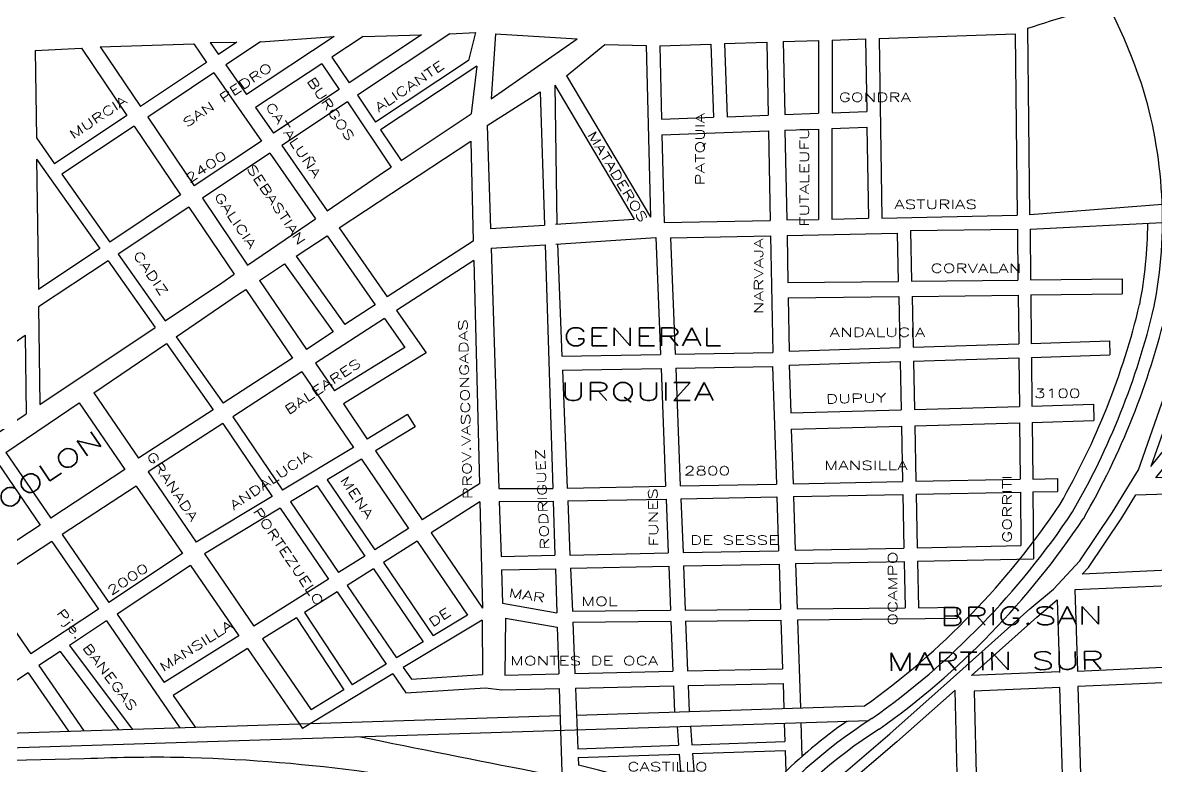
# Model space of a CAD drawing. Header units: millimetres. Extents: x 4374322 to 4409026, y 6503580 to 6534206.
# Drawn here: x 4390116 to 4391375, y 6521842 to 6522668 of the extents above; entities that cross this region are included whole.
import ezdxf

# ---------------------------------------------------------------- set-up
doc = ezdxf.new("R2010")
doc.units = ezdxf.units.MM
for name, color, linetype in [('FERROCARRIL', 252, 'VÍAS'), ('LINEA CALLE', 252, 'Continuous'), ('NOMBRE BARRIO', 8, 'Continuous'), ('NOMBRE CALLE', 252, 'Continuous')]:
    doc.layers.add(name, color=color, linetype=linetype)
doc.styles.add('ROMANS', font='romans')
doc.linetypes.add('VÍAS', pattern='A,3.81,[130,ltypeshp.shx,S=6.35,R=0,X=0,Y=0],3.81', length=7.62)

msp = doc.modelspace()

# ---------------------------------------------------------------- linework, layer by layer
at = {"layer": 'FERROCARRIL', "ltscale": 0.3, "transparency": 33554687}
msp.add_line((4389411, 6521840.2), (4391055.7, 6521892.5), dxfattribs=at)
for points in [[(4391372, 6522351, 0.125315), (4391358.1, 6522600.1, 0.061531), (4391283.7, 6522753.3, 0.138466), (4391179.8, 6522874.2, 0.018152), (4391101.2, 6522922.3, 0.092971), (4391151.6, 6522901.7, 0.019604), (4391348.2, 6522854.1, -0.002222), (4391498.8, 6522834.3, -0.022953), (4391675.4, 6522812.6, -0.046833), (4391866.3, 6522766.4, -0.045377), (4392074.4, 6522688.1, -0.033567), (4392214.6, 6522602.3, -0.046918), (4392332.6, 6522507.2, 0.007525), (4392420.6, 6522414.4, -0.02434), (4392522.9, 6522312.1, 0.008819), (4392620.4, 6522207), (4392620.4, 6522207, -0.01124), (4392729.5, 6522074.4), (4393138.6, 6521646.4), (4393341.3, 6521428.5)], [(4390490.8, 6521874.5, 0.002956), (4390683.6, 6521836, -0.043529), (4390861, 6521784.3, 0.018344), (4391075.3, 6521685.3, -0.076496), (4391261.1, 6521567.7), (4391261.1, 6521567.7), (4392037.3, 6521083.7), (4393338.2, 6520310.6, 0.103998), (4393631.9, 6520173.5, 0.067419), (4393932.1, 6520131.2, 0.005359), (4394216.9, 6520132.3), (4394216.9, 6520132.3, -0.005749), (4394501, 6520137.5, -0.172841), (4394572, 6520119.6)]]:
    msp.add_lwpolyline(points, format="xyb", dxfattribs=at)
for centre, radius, start, end in [((4390550.7, 6522546.9), 844.3, 329.9492, 346.5865), ((4390550.2, 6522610.7), 878.4, 305.3865, 326.3602), ((4391363.1, 6521417.6), 565.8, 122.5319, 141.1789)]:
    msp.add_arc(centre, radius, start, end, dxfattribs=at)
at = {"layer": 'LINEA CALLE', "transparency": 33554687}
for p, q in [((4390461.7, 6522652.2), (4390364.2, 6522587.7)), ((4390379.7, 6522646.3), (4390461.7, 6522652.2)), ((4390493.8, 6522652.3), (4390459.2, 6522629.3)), ((4390558.6, 6522654), (4390478.3, 6522600.7)), ((4390590, 6522655.2), (4390487.4, 6522587.1)), ((4390493.8, 6522652.3), (4390558.6, 6522654)), ((4390590, 6522655.2), (4390618.6, 6522656.7)), ((4390618.6, 6522656.7), (4390610.8, 6522625.5)), ((4390640.7, 6522655.1), (4390635.8, 6522582.9)), ((4390640.7, 6522655.1), (4390731.3, 6522649.6)), ((4391066.7, 6522650.1), (4391218, 6522655.2)), ((4391218, 6522655.2), (4391220.2, 6522453.7)), ((4390129.6, 6522636.6), (4390180.9, 6522639.4)), ((4390180.9, 6522639.4), (4390231.5, 6522564.4)), ((4390201.9, 6522640.7), (4390305.7, 6522644.1)), ((4390201.9, 6522640.7), (4390246.6, 6522574.5)), ((4390305.7, 6522644.1), (4390320, 6522623.5)), ((4390324, 6522645.7), (4390353.6, 6522645.9)), ((4390324, 6522645.7), (4390333.3, 6522632.3)), ((4390353.6, 6522645.9), (4390333.3, 6522632.3)), ((4390379.7, 6522646.3), (4390341.3, 6522620.7)), ((4390635.8, 6522582.9), (4390731.3, 6522649.6)), ((4390719.5, 6522608.6), (4390762.3, 6522643.2)), ((4390762.3, 6522643.2), (4390808.2, 6522642.3)), ((4390808.2, 6522642.3), (4390812.8, 6522451.7)), ((4390823.1, 6522641.9), (4390879.8, 6522643.8)), ((4390823.1, 6522641.9), (4390825.1, 6522560.4)), ((4390879.8, 6522643.8), (4390882.7, 6522562.6)), ((4390895.2, 6522644.3), (4390941.9, 6522645.9)), ((4390895.2, 6522644.3), (4390898, 6522563.1)), ((4390941.9, 6522645.9), (4390943.5, 6522564.8)), ((4390960.3, 6522646.5), (4390999.6, 6522647.8)), ((4390960.3, 6522646.5), (4390961.9, 6522565.5)), ((4390999.6, 6522647.8), (4390999.5, 6522566.9)), ((4391014.6, 6522648.3), (4391014.5, 6522567.4)), ((4391014.6, 6522648.3), (4391051.8, 6522649.6)), ((4391051.8, 6522649.6), (4391053, 6522568.9)), ((4391066.7, 6522650.1), (4391069.7, 6522450.6)), ((4390129.6, 6522636.6), (4390130.9, 6522539.6)), ((4390459.2, 6522629.3), (4390478.3, 6522600.7)), ((4390320, 6522623.5), (4390246.6, 6522574.5)), ((4390341.3, 6522620.7), (4390364.2, 6522587.7)), ((4390448, 6522622), (4390374.3, 6522573.2)), ((4390448, 6522622), (4390467.2, 6522593.3)), ((4390610.8, 6522625.5), (4390507.4, 6522557.1)), ((4390620.1, 6522619.2), (4390513.2, 6522548.4)), ((4390620.1, 6522619.2), (4390613.7, 6522566.3)), ((4390328.1, 6522611.8), (4390254.5, 6522562.7)), ((4390328.1, 6522611.8), (4390380.8, 6522535.9)), ((4390719.5, 6522608.6), (4390812.8, 6522451.7)), ((4390467.2, 6522593.3), (4390394.1, 6522544.7)), ((4390631.6, 6522553.4), (4390690.5, 6522590.6)), ((4390690.5, 6522590.6), (4390695.2, 6522442.8)), ((4390706.7, 6522598), (4390794.6, 6522449.3)), ((4390706.7, 6522598), (4390708.7, 6522443.7)), ((4390476.3, 6522579.7), (4390403.4, 6522531.3)), ((4390476.3, 6522579.7), (4390524.8, 6522507.1)), ((4390487.4, 6522587.1), (4390507.4, 6522557.1)), ((4390231.5, 6522564.4), (4390151.2, 6522510.8)), ((4390374.3, 6522573.2), (4390394.1, 6522544.7)), ((4390535.9, 6522514.5), (4390613.7, 6522566.3)), ((4390898, 6522563.1), (4390943.5, 6522564.8)), ((4390961.9, 6522565.5), (4390999.5, 6522566.9)), ((4391014.5, 6522567.4), (4391053, 6522568.9)), ((4390239.4, 6522552.7), (4390159.3, 6522499.2)), ((4390239.4, 6522552.7), (4390291, 6522476.2)), ((4390254.5, 6522562.7), (4390306.1, 6522486.3)), ((4390631.6, 6522553.4), (4390635.3, 6522439)), ((4390825.1, 6522560.4), (4390882.7, 6522562.6)), ((4391014.4, 6522550), (4391053.3, 6522551.4)), ((4391053.3, 6522551.4), (4391054.9, 6522450.3)), ((4390130.9, 6522539.6), (4390151.2, 6522510.8)), ((4390513.2, 6522548.4), (4390535.9, 6522514.5)), ((4390825.5, 6522542.9), (4390943.8, 6522547.3)), ((4390825.5, 6522542.9), (4390827.9, 6522445.6)), ((4390943.8, 6522547.3), (4390945.7, 6522448)), ((4390962.2, 6522548), (4390999.5, 6522549.4)), ((4390962.2, 6522548), (4390964.2, 6522448.4)), ((4390999.5, 6522549.4), (4390999.3, 6522449.1)), ((4391014.4, 6522550), (4391014.3, 6522449.5)), ((4390380.8, 6522535.9), (4390306.1, 6522486.3)), ((4390403.4, 6522531.3), (4390453.9, 6522458.7)), ((4390467.1, 6522439.6), (4390613.3, 6522536)), ((4390613.3, 6522536), (4390616.1, 6522425)), ((4390131.2, 6522516.1), (4390133.1, 6522371.3)), ((4390131.2, 6522516.1), (4390201.2, 6522416.6)), ((4390390.2, 6522522.5), (4390315.3, 6522472.7)), ((4390390.2, 6522522.5), (4390440.7, 6522449.7)), ((4390453.9, 6522458.7), (4390517.6, 6522502.2)), ((4390517.6, 6522502.2), (4390524.8, 6522507.1)), ((4390159.3, 6522499.2), (4390212.3, 6522423.9)), ((4390291, 6522476.2), (4390212.3, 6522423.9)), ((4390300.2, 6522462.7), (4390221.7, 6522410.5)), ((4390300.2, 6522462.7), (4390350.5, 6522388.1)), ((4390315.3, 6522472.7), (4390365.4, 6522398.3)), ((4391014.3, 6522449.5), (4391054.9, 6522450.3)), ((4391069.7, 6522450.6), (4391220.2, 6522453.7)), ((4390365.4, 6522398.3), (4390440.7, 6522449.7)), ((4390467.1, 6522439.6), (4390520.4, 6522362.9)), ((4390635.3, 6522439), (4390695.2, 6522442.8)), ((4390707.5, 6522443.6), (4390794.6, 6522449.3)), ((4390827.9, 6522445.6), (4390945.7, 6522448)), ((4390964.2, 6522448.4), (4390999.3, 6522449.1)), ((4391101.8, 6522436.8), (4391220.4, 6522438.2)), ((4391220.4, 6522438.2), (4391221, 6522381.7)), ((4391234.4, 6522438.3), (4391381.4, 6522445.6)), ((4391234.4, 6522438.3), (4391235, 6522381.9)), ((4390419.3, 6522408.1), (4390453.8, 6522430.8)), ((4390453.8, 6522430.8), (4390507, 6522354.2)), ((4390616.1, 6522425), (4390520.4, 6522362.9)), ((4390707.9, 6522421.7), (4390818.8, 6522428.9)), ((4390818.8, 6522428.9), (4390824, 6522299)), ((4390835.2, 6522428.5), (4390946.1, 6522430.8)), ((4390835.2, 6522428.5), (4390840.3, 6522299.2)), ((4390946.1, 6522430.8), (4390948.6, 6522301.2)), ((4390964.5, 6522431.2), (4391087, 6522433.8)), ((4390964.5, 6522431.2), (4390965.5, 6522378.8)), ((4391087, 6522433.8), (4391088.1, 6522380.2)), ((4391101.8, 6522436.8), (4391102.9, 6522380.4)), ((4390201.2, 6522416.6), (4390133.1, 6522371.3)), ((4390636, 6522417.1), (4390695.9, 6522420.9)), ((4390636, 6522417.1), (4390644.6, 6522150.1)), ((4390695.9, 6522420.9), (4390704.5, 6522150.3)), ((4390709.6, 6522421.8), (4390714.6, 6522297)), ((4390210.7, 6522403.2), (4390133.4, 6522351.8)), ((4390210.7, 6522403.2), (4390262.8, 6522329.1)), ((4390221.7, 6522410.5), (4390273.8, 6522336.5)), ((4390378.6, 6522381.2), (4390406.4, 6522399.6)), ((4390406.4, 6522399.6), (4390460.5, 6522324)), ((4390419.3, 6522408.1), (4390473.4, 6522332.4)), ((4390616.6, 6522403.4), (4390530.9, 6522347.8)), ((4390616.6, 6522403.4), (4390622.9, 6522155.4)), ((4390336.8, 6522378.7), (4390350.5, 6522388.1)), ((4390273.8, 6522336.5), (4390336.8, 6522378.7)), ((4390378.6, 6522381.2), (4390430.7, 6522304.7)), ((4390965.5, 6522378.8), (4391088.1, 6522380.2)), ((4391102.9, 6522380.4), (4391221, 6522381.7)), ((4391235, 6522381.9), (4391336.5, 6522383.1)), ((4391336.5, 6522383.1), (4391336.7, 6522366.3)), ((4390286.2, 6522318.8), (4390355.5, 6522366)), ((4390355.5, 6522366), (4390363.4, 6522371.3)), ((4390363.4, 6522371.3), (4390415.5, 6522294.8)), ((4390965.8, 6522362), (4391088.5, 6522363.4)), ((4390965.8, 6522362), (4390967, 6522302.7)), ((4391088.5, 6522363.4), (4391089.7, 6522306.6)), ((4391103.3, 6522363.6), (4391221.2, 6522364.9)), ((4391103.3, 6522363.6), (4391104.5, 6522307.1)), ((4391221.2, 6522364.9), (4391221.8, 6522310.8)), ((4391235.2, 6522365.1), (4391336.7, 6522366.3)), ((4391235.2, 6522365.1), (4391235.8, 6522311.2)), ((4390133.4, 6522351.8), (4390134.8, 6522243.3)), ((4390507, 6522354.2), (4390473.4, 6522332.4)), ((4390517.6, 6522339.1), (4390441, 6522289.5)), ((4390517.6, 6522339.1), (4390540.1, 6522306.7)), ((4390530.9, 6522347.8), (4390563.6, 6522300.8)), ((4390134.8, 6522243.3), (4390262.8, 6522329.1)), ((4390460.5, 6522324), (4390430.7, 6522304.7)), ((4390043.2, 6522268), (4390118.4, 6522320.4)), ((4390118.4, 6522320.4), (4390119.4, 6522233)), ((4390194.8, 6522256.5), (4390275.3, 6522311.4)), ((4390275.3, 6522311.4), (4390327.2, 6522237.6)), ((4390286.2, 6522318.8), (4390338.3, 6522244.8)), ((4391235.8, 6522311.2), (4391322.6, 6522314)), ((4391322.6, 6522314), (4391323.1, 6522298.6)), ((4390540.1, 6522306.7), (4390462, 6522258.6)), ((4390563.6, 6522300.8), (4390471.8, 6522244.2)), ((4390714.6, 6522297), (4390824, 6522299)), ((4390840.3, 6522299.2), (4390948.6, 6522301.2)), ((4390967, 6522302.7), (4391089.7, 6522306.6)), ((4391104.5, 6522307.1), (4391221.8, 6522310.8)), ((4390415.5, 6522294.8), (4390338.3, 6522244.8)), ((4390441, 6522289.5), (4390462, 6522258.6)), ((4390966.9, 6522287.3), (4391090, 6522291.2)), ((4390966.9, 6522287.3), (4390968.6, 6522234.1)), ((4391090, 6522291.2), (4391091.1, 6522237.6)), ((4391104.8, 6522291.7), (4391221.9, 6522295.4)), ((4391104.8, 6522291.7), (4391105.9, 6522238)), ((4391221.9, 6522295.4), (4391222.5, 6522241.4)), ((4391235.9, 6522295.8), (4391323.1, 6522298.6)), ((4391235.9, 6522295.8), (4391236.5, 6522241.8)), ((4390425.8, 6522279.6), (4390348.9, 6522229.7)), ((4390425.8, 6522279.6), (4390482.9, 6522195.8)), ((4390715.2, 6522281.6), (4390824.6, 6522283.6)), ((4390715.2, 6522281.6), (4390720.5, 6522150.6)), ((4390824.6, 6522283.6), (4390829.7, 6522152.7)), ((4390840.9, 6522283.9), (4390948.5, 6522285.8)), ((4390840.9, 6522283.9), (4390846, 6522153)), ((4390948.5, 6522285.8), (4390952.8, 6522155.1)), ((4390194.8, 6522256.5), (4390244.5, 6522183.9)), ((4390097, 6522190), (4390178.4, 6522245.4)), ((4390178.4, 6522245.4), (4390229.3, 6522171.1)), ((4390327.2, 6522237.6), (4390244.5, 6522183.9)), ((4390471.8, 6522244.2), (4390498.4, 6522205.1)), ((4390968.6, 6522234.1), (4391091.1, 6522237.6)), ((4391105.9, 6522238), (4391222.5, 6522241.4)), ((4391236.5, 6522241.8), (4391304.7, 6522243.8)), ((4391304.7, 6522243.8), (4391305.2, 6522225.6)), ((4390083.6, 6522208.9), (4390119.4, 6522233)), ((4390348.9, 6522229.7), (4390404.2, 6522148.3)), ((4390543.2, 6522232.2), (4390498.4, 6522205.1)), ((4390543.2, 6522232.2), (4390551.4, 6522218.6)), ((4391236.7, 6522223.6), (4391305.2, 6522225.6)), ((4391236.7, 6522223.6), (4391237.4, 6522160.7)), ((4390337.8, 6522222.5), (4390254.9, 6522168.7)), ((4390337.8, 6522222.5), (4390392.9, 6522141.4)), ((4390551.4, 6522218.6), (4390507.4, 6522192)), ((4390969.2, 6522215.9), (4391091.5, 6522219.4)), ((4390969.2, 6522215.9), (4390971.2, 6522155.5)), ((4391091.5, 6522219.4), (4391092.8, 6522157.9)), ((4391106.3, 6522219.9), (4391222.7, 6522223.2)), ((4391106.3, 6522219.9), (4391107.6, 6522158.2)), ((4391222.7, 6522223.2), (4391223.4, 6522160.4)), ((4390097, 6522190), (4390147, 6522117.3)), ((4390482.9, 6522195.8), (4390404.2, 6522148.3)), ((4390507.4, 6522192), (4390559.5, 6522115.5)), ((4390086.2, 6522180.9), (4390135.3, 6522109.6)), ((4390491.8, 6522182.7), (4390453.8, 6522159.7)), ((4390491.8, 6522182.7), (4390544.2, 6522105.8)), ((4390229.3, 6522171.1), (4390147, 6522117.3)), ((4390254.9, 6522168.7), (4390308.5, 6522090.5)), ((4391107.6, 6522158.2), (4391223.4, 6522160.4)), ((4391237.4, 6522160.7), (4391264.7, 6522161.2)), ((4391264.7, 6522161.2), (4391265, 6522147)), ((4390241.9, 6522152.7), (4390159.7, 6522098.9)), ((4390241.9, 6522152.7), (4390293.2, 6522077.8)), ((4390442.6, 6522153), (4390413.1, 6522135.2)), ((4390442.6, 6522153), (4390495.6, 6522075.1)), ((4390453.8, 6522159.7), (4390506.6, 6522082.1)), ((4390622.9, 6522155.4), (4390559.5, 6522115.5)), ((4390644.6, 6522150.1), (4390704.5, 6522150.3)), ((4390720.5, 6522150.6), (4390829.7, 6522152.7)), ((4390846, 6522153), (4390952.8, 6522155.1)), ((4390971.2, 6522155.5), (4391092.8, 6522157.9)), ((4390392.9, 6522141.4), (4390308.5, 6522090.5)), ((4390413.1, 6522135.2), (4390466.4, 6522056.7)), ((4390623.4, 6522135.3), (4390569.2, 6522101.1)), ((4390623.4, 6522135.3), (4390626.3, 6522017.3)), ((4390645, 6522135.7), (4390704.9, 6522136)), ((4390645, 6522135.7), (4390646.9, 6522074.7)), ((4390704.9, 6522136), (4390706.8, 6522076)), ((4390721.1, 6522136.3), (4390830.3, 6522138.4)), ((4390721.1, 6522136.3), (4390723.5, 6522076.3)), ((4390830.3, 6522138.4), (4390832.7, 6522078.6)), ((4390846.6, 6522138.8), (4390953.3, 6522140.8)), ((4390846.6, 6522138.8), (4390849, 6522078.9)), ((4390953.3, 6522140.8), (4390955.2, 6522081.1)), ((4390971.7, 6522141.2), (4391093.1, 6522143.6)), ((4390971.7, 6522141.2), (4390973.6, 6522081.5)), ((4391093.1, 6522143.6), (4391094.3, 6522084)), ((4391107.9, 6522143.9), (4391223.6, 6522146.1)), ((4391107.9, 6522143.9), (4391109.1, 6522084.4)), ((4391223.6, 6522146.1), (4391224.2, 6522086.8)), ((4391237.6, 6522146.4), (4391265, 6522147)), ((4391237.6, 6522146.4), (4391238.4, 6522072.2)), ((4390401.8, 6522128.3), (4390317.5, 6522077.5)), ((4390401.8, 6522128.3), (4390455.2, 6522049.6)), ((4390135.3, 6522109.6), (4390059.9, 6522060.4)), ((4390159.7, 6522098.9), (4390211.5, 6522023.7)), ((4390544.2, 6522105.8), (4390506.6, 6522082.1)), ((4390569.2, 6522101.1), (4390626.3, 6522017.3)), ((4390147.9, 6522091.2), (4390072.6, 6522042)), ((4390147.9, 6522091.2), (4390199.8, 6522016)), ((4390553.9, 6522091.5), (4390516.4, 6522067.8)), ((4390553.9, 6522091.5), (4390609.7, 6522009.5)), ((4391109.1, 6522084.4), (4391224.2, 6522086.8)), ((4390293.2, 6522077.8), (4390211.5, 6522023.7)), ((4390317.5, 6522077.5), (4390372.4, 6521997.3)), ((4390495.6, 6522075.1), (4390466.4, 6522056.7)), ((4390646.9, 6522074.7), (4390706.8, 6522076)), ((4390723.5, 6522076.3), (4390832.7, 6522078.6)), ((4390849, 6522078.9), (4390955.2, 6522081.1)), ((4390973.6, 6522081.5), (4391094.3, 6522084)), ((4391109.4, 6522069.5), (4391238.4, 6522072.2)), ((4390302.2, 6522064.7), (4390220.5, 6522010.7)), ((4390302.2, 6522064.7), (4390355.6, 6521986.7)), ((4390505.4, 6522060.8), (4390476.2, 6522042.4)), ((4390505.4, 6522060.8), (4390560.5, 6521979.8)), ((4390516.4, 6522067.8), (4390571.7, 6521986.5)), ((4390647.4, 6522059.9), (4390707.3, 6522061.1)), ((4390647.4, 6522059.9), (4390648.6, 6522022.9)), ((4390707.3, 6522061.1), (4390708.9, 6522012.2)), ((4390724.1, 6522061.5), (4390833.2, 6522063.8)), ((4390724.1, 6522061.5), (4390726.1, 6522013.9)), ((4390833.2, 6522063.8), (4390835.2, 6522015)), ((4390849.5, 6522064.1), (4390955.7, 6522066.3)), ((4390849.5, 6522064.1), (4390851.5, 6522015.1)), ((4390955.7, 6522066.3), (4390957.4, 6522016.2)), ((4390974.1, 6522066.7), (4391094.6, 6522069.2)), ((4390974.1, 6522066.7), (4390975.7, 6522016.4)), ((4391094.6, 6522069.2), (4391095.7, 6522017.6)), ((4391109.4, 6522069.5), (4391110.5, 6522017.8)), ((4390455.2, 6522049.6), (4390372.4, 6521997.3)), ((4390072.6, 6522042), (4390124.7, 6521966.4)), ((4390464.9, 6522035.3), (4390428.7, 6522012.4)), ((4390464.9, 6522035.3), (4390519.5, 6521955)), ((4390476.2, 6522042.4), (4390526, 6521969.1)), ((4390648.6, 6522022.9), (4390708.9, 6522012.2)), ((4390199.8, 6522016), (4390124.7, 6521966.4)), ((4390220.5, 6522010.7), (4390272.9, 6521934.6)), ((4390428.7, 6522012.4), (4390481.6, 6521932.1)), ((4390609.7, 6522009.5), (4390571.7, 6521986.5)), ((4390726.1, 6522013.9), (4390835.2, 6522015)), ((4390851.5, 6522015.1), (4390957.4, 6522016.2)), ((4390975.7, 6522016.4), (4391095.7, 6522017.6)), ((4391110.5, 6522017.8), (4391153.2, 6522018.2)), ((4391153.2, 6522018.2), (4391153.3, 6522006)), ((4390208.7, 6522003), (4390167.8, 6521975.9)), ((4390208.7, 6522003), (4390290.4, 6521884.5)), ((4390419.6, 6522006.6), (4390382.2, 6521983)), ((4390419.6, 6522006.6), (4390472.3, 6521926.5)), ((4390625.8, 6522004), (4390538.4, 6521951.2)), ((4390625.8, 6522004), (4390626.3, 6521943.5)), ((4390651.8, 6522006.3), (4390651.2, 6521943)), ((4390651.8, 6522006.3), (4390709.4, 6521996)), ((4390726.6, 6522001.6), (4390835.6, 6522002.7)), ((4390726.6, 6522001.6), (4390728.9, 6521944.7)), ((4390835.6, 6522002.7), (4390837.8, 6521947.1)), ((4390851.9, 6522002.9), (4390957.8, 6522004)), ((4390851.9, 6522002.9), (4390854.1, 6521947.5)), ((4390957.8, 6522004), (4390959.6, 6521949.8)), ((4390976.1, 6522004.2), (4391153.3, 6522006)), ((4390976.1, 6522004.2), (4390979.3, 6521906.4)), ((4390355.6, 6521986.7), (4390272.9, 6521934.6)), ((4390709.4, 6521996), (4390711, 6521944.3)), ((4390167.8, 6521975.9), (4390237.3, 6521882.8)), ((4390365.4, 6521972.4), (4390282.8, 6521920.3)), ((4390365.4, 6521972.4), (4390426.3, 6521883.5)), ((4390382.2, 6521983), (4390435.9, 6521904.5)), ((4390560.5, 6521979.8), (4390530.9, 6521961.9)), ((4390157.3, 6521969), (4390133.7, 6521953.4)), ((4390157.3, 6521969), (4390222, 6521882.3)), ((4390526, 6521969.1), (4390530.9, 6521961.9)), ((4390133.7, 6521953.4), (4390183.5, 6521881.1)), ((4390519.5, 6521955), (4390481.6, 6521932.1)), ((4390538.4, 6521951.2), (4390547.5, 6521938.3)), ((4390728.9, 6521944.7), (4390837.8, 6521947.1)), ((4390854.1, 6521947.5), (4390959.6, 6521949.8)), ((4390121.9, 6521945.6), (4390026.4, 6521882.4)), ((4390121.9, 6521945.6), (4390166.7, 6521880.5)), ((4390526.8, 6521944.2), (4390426.3, 6521883.5)), ((4390526.8, 6521944.2), (4390541.2, 6521923.1)), ((4390547.5, 6521938.3), (4390626.3, 6521943.5)), ((4390651.2, 6521943), (4390711, 6521944.3)), ((4390472.3, 6521926.5), (4390435.9, 6521904.5)), ((4390541.2, 6521923.1), (4390629.7, 6521928.9)), ((4390629.7, 6521928.9), (4390647.9, 6521926.6)), ((4390647.9, 6521926.6), (4390711.5, 6521928)), ((4390711.5, 6521928), (4390714.5, 6521835)), ((4390729.5, 6521928.4), (4390838.5, 6521930.8)), ((4390729.5, 6521928.4), (4390732.3, 6521861)), ((4390838.5, 6521930.8), (4390839.6, 6521901.9)), ((4390854.8, 6521931.2), (4390960.1, 6521933.5)), ((4390854.8, 6521931.2), (4390855.9, 6521902.5)), ((4390960.1, 6521933.5), (4390961, 6521905.8)), ((4390282.8, 6521920.3), (4390307.1, 6521885)), ((4390730.7, 6521898.5), (4391050.6, 6521908.7)), ((4389808.3, 6521869.1), (4390712.5, 6521897.9)), ((4390842.5, 6521885.7), (4390844.1, 6521864.9)), ((4390857.2, 6521886.2), (4390858.8, 6521865.4)), ((4390961.5, 6521889.5), (4390962.2, 6521869)), ((4390979.9, 6521890.1), (4390981.1, 6521852.4)), ((4390732.3, 6521861), (4390844.1, 6521864.9)), ((4390858.8, 6521865.4), (4390962.2, 6521869)), ((4390859.6, 6521855.7), (4390962.5, 6521859.3)), ((4390962.5, 6521859.3), (4390963.3, 6521836)), ((4390183.9, 6521849.8), (4389811.4, 6521841.6)), ((4390732.7, 6521851.3), (4390844.8, 6521855.2)), ((4390732.7, 6521851.3), (4390733, 6521842.9)), ((4390844.8, 6521855.2), (4390848.5, 6521807.6)), ((4390859.6, 6521855.7), (4390863.8, 6521801.9))]:
    msp.add_line(p, q, dxfattribs=at)
for points in [[(4391231.9, 6522661.3, -0.022532), (4391333.9, 6522690.7, -0.032241), (4391483.4, 6522716.5, -0.023557), (4391653.3, 6522716.2, -0.004852), (4391688.3, 6522714.1), (4391676.9, 6522679.1), (4391646.9, 6522609.9), (4391625.5, 6522542.4), (4391622, 6522482.5), (4391521.1, 6522479.4), (4391381.4, 6522465.6), (4391234.2, 6522454), (4391231.9, 6522661.3)], [(4390919.1, 6521745, -0.044066), (4390965.8, 6521724.2), (4390998.2, 6521808.9), (4391078.5, 6521877.8), (4391145.5, 6521937.1), (4391234.1, 6522016.5), (4391260.3, 6522038.4), (4391289.8, 6522070), (4391326.1, 6522123.8), (4391354.7, 6522170.9), (4391385.7, 6522258.8), (4391410.9, 6522355.8), (4391411.4, 6522448.6)]]:
    msp.add_lwpolyline(points, format="xyb", dxfattribs=at)
for points in [[(4391516.7, 6522333.9), (4391516.1, 6522352.8), (4391421.4, 6522348.1), (4391397.2, 6522255.3), (4391368.7, 6522174.5), (4391418.2, 6522236.1), (4391452.4, 6522273.5), (4391478.2, 6522300.4), (4391513.8, 6522332)], [(4391374, 6522161.9), (4391424, 6522224.1), (4391520.1, 6522228.8), (4391522.2, 6522166.8)], [(4391292.3, 6522055.1), (4391299.2, 6522062.5), (4391336.2, 6522117.4), (4391351.9, 6522143.3), (4391386.8, 6522144.4), (4391388.3, 6522059.3), (4391292.3, 6522055.1)], [(4391287, 6521947.4), (4391390.1, 6521951.9), (4391388.5, 6522042.1), (4391284.3, 6522037.5)], [(4391392.2, 6521823.2), (4391390.3, 6521934.6), (4391287.5, 6521930.1), (4391290.8, 6521820.7)], [(4391270.8, 6521820.2), (4391267.5, 6521929.3), (4391172.5, 6521925.1), (4391174.9, 6521817.8)]]:
    msp.add_lwpolyline(points, close=True, dxfattribs=at)
for points in [[(4391267, 6521946.5), (4391169.2, 6521942.3), (4391241.9, 6522007.4), (4391264.6, 6522026.4), (4391267, 6521945.9)], [(4391153.8, 6521817.3), (4391151.3, 6521926.3), (4391086.4, 6521868.7), (4391022.5, 6521814), (4391153.8, 6521817.3)]]:
    msp.add_lwpolyline(points, dxfattribs=at)
for centre, radius, start, end in [((4391813.5, 6521644.5), 1237.2, 77.3568, 77.3568), ((4390876, 6522448.3), 489.2, 348.9452, 359.5929), ((4390550.7, 6522546.9), 828, 329.9845, 346.5636), ((4390550.7, 6522546.9), 858.5, 329.9196, 346.6056), ((4390550.2, 6522610.7), 862.1, 305.4784, 326.3263), ((4390550.2, 6522610.7), 892.5, 305.3637, 326.3887), ((4391363.1, 6521417.6), 578.8, 124.9936, 144.5867), ((4391363.1, 6521417.6), 551.6, 122.4957, 141.2249), ((4390262.4, 6520091.8), 1759.8, 88.7097, 92.5578), ((4390248.8, 6519990.8), 1861, 82.2704, 88.3606), ((4390476, 6520793.4), 1080.5, 69.8307, 76.2393)]:
    msp.add_arc(centre, radius, start, end, dxfattribs=at)

# ---------------------------------------------------------------- texts
at = {"layer": 'NOMBRE BARRIO', "transparency": 33554687, "style": 'ROMANS', "width": 1.5}
for s, p in [('GENERAL', (4390715.9, 6522308.8)), ('URQUIZA', (4390712.9, 6522247.8))]:
    msp.add_text(s, height=20, dxfattribs=at).set_placement(p)
for s, rotation, p in [('COLON', 34, (4390095.9, 6522124.8)), ('BRIG.SAN', 0.4355, (4391134.3, 6521998)), ('MARTIN SUR', 0.4355, (4391075.2, 6521947.6))]:
    msp.add_text(s, height=20, rotation=rotation, dxfattribs=at).set_placement(p)
at = {"layer": 'NOMBRE CALLE', "transparency": 33554687, "style": 'ROMANS', "width": 1.5}
for s, rotation, p in [('SAN PEDRO', 34, (4390297.9, 6522550.8)), ('ALICANTE', 34, (4390510.9, 6522567.8)), ('BURGOS', 304, (4390430.9, 6522602.8)), ('MURCIA', 34, (4390171.9, 6522537.8)), ('CATALUÑA', 304, (4390384.9, 6522574.8)), ('PATQUIA', 90, (4390872.9, 6522486.8)), ('MATADEROS', 301, (4390742.5, 6522543.2)), ('FUTALEUFU', 90, (4390988.9, 6522440.8)), ('2400', 34, (4390300.9, 6522488.8)), ('SEBASTIAN', 304, (4390363.9, 6522505.8)), ('GALICIA', 304, (4390327.9, 6522474.8)), ('NARVAJA', 90, (4390937.9, 6522343.8)), ('CADIZ', 304, (4390237.9, 6522409.8)), ('PROV.VASCONGADAS', 91.5517, (4390614.9, 6522138.4)), ('BALEARES', 34, (4390410.9, 6522231.8)), ('DUPUY', 1.1573, (4391008, 6522244.6)), ('GRANADA', 304, (4390252.9, 6522186.8)), ('ANDALUCIA', 34, (4390349.9, 6522125.8)), ('RODRIGUEZ', 92.7591, (4390700.6, 6522082.4)), ('MENA', 304, (4390467.9, 6522159.8)), ('GORRITI', 90, (4391213.9, 6522089.8)), ('FUNES', 91.0912, (4390821.6, 6522085.8)), ('PORTEZUELO', 304, (4390370.9, 6522124.8)), ('OCAMPO', 90, (4391086.9, 6521997.8)), ('2000', 34, (4390213.9, 6522030.8)), ('MAR', 351, (4390654.9, 6522029.8)), ('Pje. BANEGAS', 307.0448, (4390152.7, 6522011.8)), ('DE', 34, (4390570.9, 6521995.8)), ('MANSILLA', 32.2953, (4390271.9, 6521946.4))]:
    msp.add_text(s, height=10, rotation=rotation, dxfattribs=at).set_placement(p)
for s, p in [('GONDRA', (4391021.9, 6522579.8)), ('ASTURIAS', (4391083.6, 6522460.8)), ('CORVALAN', (4391123.9, 6522389.8)), ('ANDALUCIA', (4391011.9, 6522318.8)), ('3100', (4391238.9, 6522250.8)), ('2800', (4390849.9, 6522164.8)), ('MANSILLA', (4391005.9, 6522170.8)), ('DE SESSE', (4390856.9, 6522087.8)), ('MOL', (4390735.9, 6522019.8)), ('MONTES DE OCA', (4390656.9, 6521953.8)), ('CASTILLO', (4390787.1, 6521836.1))]:
    msp.add_text(s, height=10, dxfattribs=at).set_placement(p)

doc.saveas('drawing.dxf')
